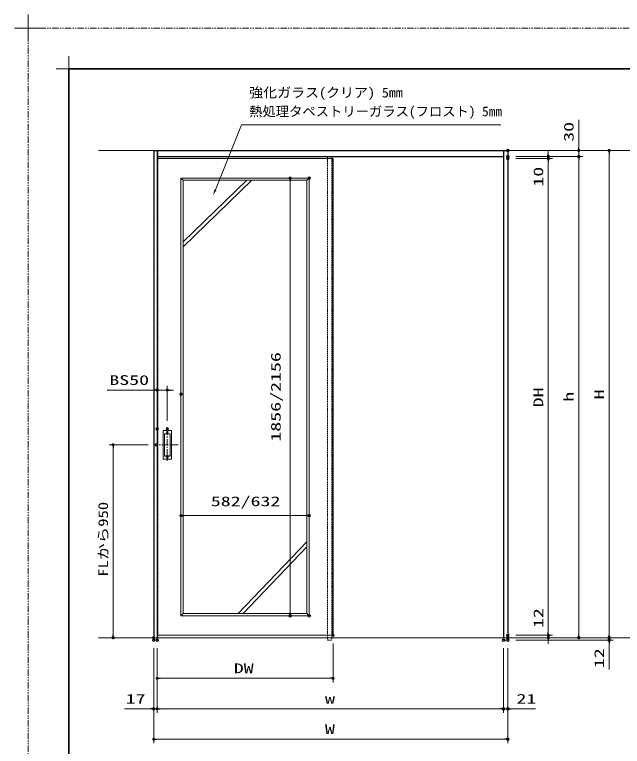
# Model space of a CAD drawing. Units: millimetres, scale not verified. Extents: x -1306 to 1306, y -607 to 607.
# Drawn here: x -1306 to -707, y -114 to 607 of the extents above; entities that cross this region are included whole.
import ezdxf
from ezdxf.enums import TextEntityAlignment as Align

# ---------------------------------------------------------------- set-up
doc = ezdxf.new("R2010")
doc.units = ezdxf.units.MM
doc.header["$LTSCALE"] = 5
doc.header["$PDMODE"] = 32
doc.header["$PDSIZE"] = 2.5
for name, pattern in [('USER1', [2.5, 1.25, -0.25, 0.25, -0.25, 0.25, -0.25]), ('USER2', [0.375, 0.25, -0.125]), ('USER3', [2, 1.25, -0.25, 0.25, -0.25])]:
    doc.linetypes.add(name, pattern=pattern)
for name, color, linetype, lineweight in [('0-1_線(黄)', 2, 'Continuous', 15), ('0-3_陰線', 4, 'USER1', 9), ('0-B_点線(水)', 6, 'USER2', 9), ('0-C_中心線', 3, 'USER3', 9), ('0-D_線(白)', 7, 'Continuous', 30), ('1-0_線(水)', 4, 'Continuous', 9), ('1-1_寸法線', 3, 'Continuous', 13), ('1-4_DEFPOINTS', 7, 'Continuous', 5), ('1-5_0', 3, 'Continuous', 25), ('1-7_図面枠', 7, 'Continuous', 35), ('1-8_一般', 7, 'Continuous', 5)]:
    doc.layers.add(name, color=color, linetype=linetype, lineweight=lineweight)
doc.styles.add('ＭＳ ゴシック', font='')
doc.styles.get('ＭＳ ゴシック').set_extended_font_data('MS Gothic')

# ---------------------------------------------------------------- blocks, each defined once
blk = doc.blocks.new('_DOT')
at = {"layer": '1-5_0'}
blk.add_line((-2.5, 0), (-5, 0), dxfattribs=at)
for points in [[(0, 0), (-2.5, 0), (-2.48, 0.313)], [(0, 0), (-2.48, -0.313), (-2.5, 0)], [(0, 0), (-2.48, 0.313), (-2.421, 0.622)], [(0, 0), (-2.421, -0.622), (-2.48, -0.313)], [(0, 0), (-2.421, 0.622), (-2.324, 0.92)], [(0, 0), (-2.324, -0.92), (-2.421, -0.622)], [(0, 0), (-2.324, 0.92), (-2.191, 1.204)], [(0, 0), (-2.191, -1.204), (-2.324, -0.92)], [(0, 0), (-2.191, 1.204), (-2.023, 1.469)], [(0, 0), (-2.023, -1.469), (-2.191, -1.204)], [(0, 0), (-2.023, 1.469), (-1.822, 1.711)], [(0, 0), (-1.822, -1.711), (-2.023, -1.469)], [(0, 0), (-1.822, 1.711), (-1.594, 1.926)], [(0, 0), (-1.594, -1.926), (-1.822, -1.711)], [(0, 0), (-1.594, 1.926), (-1.34, 2.111)], [(0, 0), (-1.34, -2.111), (-1.594, -1.926)], [(0, 0), (-1.34, 2.111), (-1.064, 2.262)], [(0, 0), (-1.064, -2.262), (-1.34, -2.111)], [(0, 0), (-1.064, 2.262), (-0.773, 2.378)], [(0, 0), (-0.773, -2.378), (-1.064, -2.262)], [(0, 0), (-0.773, 2.378), (-0.468, 2.456)], [(0, 0), (-0.468, -2.456), (-0.773, -2.378)], [(0, 0), (-0.468, 2.456), (-0.157, 2.495)], [(0, 0), (-0.157, -2.495), (-0.468, -2.456)], [(0, 0), (-0.157, 2.495), (0.157, 2.495)], [(0, 0), (0.157, -2.495), (-0.157, -2.495)], [(0, 0), (0.157, 2.495), (0.468, 2.456)], [(0, 0), (0.468, 2.456), (0.773, 2.378)], [(0, 0), (0.773, 2.378), (1.064, 2.262)], [(0, 0), (1.064, 2.262), (1.34, 2.111)], [(0, 0), (1.34, 2.111), (1.594, 1.926)], [(0, 0), (1.594, 1.926), (1.822, 1.711)], [(0, 0), (1.822, 1.711), (2.023, 1.469)], [(0, 0), (2.023, 1.469), (2.191, 1.204)], [(0, 0), (2.191, 1.204), (2.324, 0.92)], [(0, 0), (2.324, 0.92), (2.421, 0.622)], [(0, 0), (2.421, 0.622), (2.48, 0.313)], [(0, 0), (2.48, 0.313), (2.5, 0)], [(0, 0), (0.468, -2.456), (0.157, -2.495)], [(0, 0), (0.773, -2.378), (0.468, -2.456)], [(0, 0), (1.064, -2.262), (0.773, -2.378)], [(0, 0), (1.34, -2.111), (1.064, -2.262)], [(0, 0), (1.594, -1.926), (1.34, -2.111)], [(0, 0), (1.822, -1.711), (1.594, -1.926)], [(0, 0), (2.023, -1.469), (1.822, -1.711)], [(0, 0), (2.191, -1.204), (2.023, -1.469)], [(0, 0), (2.324, -0.92), (2.191, -1.204)], [(0, 0), (2.421, -0.622), (2.324, -0.92)], [(0, 0), (2.48, -0.313), (2.421, -0.622)], [(0, 0), (2.5, 0), (2.48, -0.313)]]:
    blk.add_solid(points, dxfattribs=at)
blk = doc.blocks.new('グループ-13-1')
at = {"layer": '1-8_一般'}
for p, q in [((62041.6, -14029.5), (62041.6, -13365.5)), ((61709.6, -13697.5), (62373.6, -13697.5))]:
    blk.add_line(p, q, dxfattribs=at)

msp = doc.modelspace()

# ---------------------------------------------------------------- linework, layer by layer
at = {"layer": '0-1_線(黄)'}
for p, q in [((-1223.578, 473.448), (-298.827, 473.448)), ((-1223.578, -6.552), (-298.827, -6.552))]:
    msp.add_line(p, q, dxfattribs=at)
at = {"layer": '0-3_陰線'}
for p in [(387.036, 594), (-1292.964, -594)]:
    msp.add_line(p, (-1292.964, 594), dxfattribs=at)
at = {"layer": '0-B_点線(水)', "color": 4}
for p, q in [((-1164.94, -6.552), (-1164.94, 473.448)), ((-997.74, -6.552), (-997.74, 467.448)), ((-993.54, -6.552), (-993.54, 467.448)), ((-1165.74, -6.552), (-1165.74, -8.952)), ((-1164.94, -6.552), (-1164.94, -8.952)), ((-993.54, -6.552), (-993.54, -8.952)), ((-824.34, -8.952), (-824.34, -6.552)), ((-820.14, -6.552), (-820.14, -8.952)), ((-824.34, -8.952), (-820.14, -8.952))]:
    msp.add_line(p, q, dxfattribs=at)
for points in [[(-1169.14, -6.552), (-1169.14, -8.952), (-1164.94, -8.952)], [(-997.74, -6.552), (-997.74, -8.952), (-993.54, -8.952)]]:
    msp.add_lwpolyline(points, dxfattribs=at)
at = {"layer": '0-C_中心線'}
for p, q in [((-1155.74, 199.159), (-1155.74, 167.737)), ((-1144.878, 183.448), (-1166.602, 183.448))]:
    msp.add_line(p, q, dxfattribs=at)
at = {"layer": '0-D_線(白)'}
for p, q in [((-1169.14, 473.448), (-1169.14, -6.552)), ((-1169.14, 473.448), (-820.14, 473.448)), ((-1165.74, 473.448), (-1165.74, -6.552)), ((-824.34, 473.448), (-824.34, -6.552)), ((-820.14, 473.448), (-820.14, -6.552)), ((-1165.74, 467.448), (-824.34, 467.448)), ((-992.34, -4.152), (-992.34, 465.448))]:
    msp.add_line(p, q, dxfattribs=at)
at = {"layer": '1-0_線(水)'}
for p, q in [((-992.34, 465.448), (-1165.74, 465.448)), ((-1077.404, 444.048), (-1140.04, 383.612)), ((-1072.404, 444.048), (-1140.04, 378.612)), ((-1018.04, 88.055), (-1086.029, 17.248)), ((-1018.04, 83.01), (-1081.029, 17.248)), ((-1165.74, -4.152), (-992.34, -4.152))]:
    msp.add_line(p, q, dxfattribs=at)
at = {"layer": '1-1_寸法線'}
for p, q in [((-750.14, 476.448), (-750.14, 503.638)), ((-812.14, 473.448), (-746.14, 473.448)), ((-812.14, 473.448), (-716.14, 473.448)), ((-780.14, 470.448), (-780.14, 473.448)), ((-750.14, 467.448), (-750.14, 473.448)), ((-720.14, 470.448), (-720.14, -3.552)), ((-812.14, 467.448), (-746.14, 467.448)), ((-812.14, 467.448), (-746.14, 467.448)), ((-812.14, 467.448), (-776.14, 467.448)), ((-812.14, 465.448), (-776.14, 465.448)), ((-812.14, 465.448), (-776.14, 465.448)), ((-780.14, 467.448), (-780.14, 465.448)), ((-780.14, 462.448), (-780.14, -1.152)), ((-780.14, 462.448), (-780.14, 436.686)), ((-750.14, 464.448), (-750.14, 461.448)), ((-750.14, 464.448), (-750.14, -3.552)), ((-1140.04, 444.048), (-1142.24, 446.248)), ((-1023.84, 446.248), (-1038.657, 446.248)), ((-1034.657, 443.248), (-1034.657, 18.048)), ((-1018.04, 444.048), (-1015.84, 446.248)), ((-1165.74, 207.159), (-1165.74, 241.448)), ((-1155.74, 207.159), (-1155.74, 241.448)), ((-1168.74, 237.448), (-1214.978, 237.448)), ((-1155.74, 237.448), (-1165.74, 237.448)), ((-1152.74, 237.448), (-1149.74, 237.448)), ((-1142.24, 225.448), (-1142.24, 109.712)), ((-1159.84, 169.848), (-1159.84, 197.048)), ((-1159.44, 197.448), (-1152.04, 197.448)), ((-1151.64, 197.048), (-1151.64, 169.848)), ((-1158.64, 172.848), (-1158.64, 194.048)), ((-1158.54, 172.948), (-1158.54, 193.948)), ((-1158.24, 194.448), (-1153.24, 194.448)), ((-1158.14, 194.348), (-1153.34, 194.348)), ((-1152.94, 193.948), (-1152.94, 172.948)), ((-1152.84, 194.048), (-1152.84, 172.848)), ((-1174.602, 183.448), (-1213.14, 183.448)), ((-1209.14, 180.448), (-1209.14, -3.552)), ((-1152.04, 169.448), (-1159.44, 169.448)), ((-1153.24, 172.448), (-1158.24, 172.448)), ((-1153.34, 172.548), (-1158.14, 172.548)), ((-1015.84, 23.048), (-1015.84, 117.712)), ((-1139.24, 113.712), (-1018.84, 113.712)), ((-780.14, -1.152), (-780.14, 24.61)), ((-1023.84, 15.048), (-1038.657, 15.048)), ((-1018.04, 17.248), (-1015.84, 15.048)), ((-1177.14, -6.552), (-1213.14, -6.552)), ((-812.14, -4.152), (-776.14, -4.152)), ((-812.14, -4.152), (-776.14, -4.152)), ((-812.14, -6.552), (-746.14, -6.552)), ((-812.14, -6.552), (-716.14, -6.552)), ((-812.14, -6.552), (-716.14, -6.552)), ((-812.14, -6.552), (-776.14, -6.552)), ((-780.14, -6.552), (-780.14, -4.152)), ((-720.14, -3.552), (-720.14, -0.552)), ((-720.14, -6.552), (-720.14, -8.952)), ((-992.34, -12.152), (-992.34, -50.552)), ((-812.14, -8.952), (-716.14, -8.952)), ((-780.14, -9.552), (-780.14, -12.552)), ((-720.14, -11.952), (-720.14, -37.714)), ((-1169.14, -16.952), (-1169.14, -110.552)), ((-1169.14, -16.952), (-1169.14, -80.552)), ((-1165.74, -16.952), (-1165.74, -50.552)), ((-1165.74, -16.952), (-1165.74, -80.552)), ((-1165.74, -16.952), (-1165.74, -80.552)), ((-824.34, -16.952), (-824.34, -80.552)), ((-824.34, -16.952), (-824.34, -80.552)), ((-820.14, -16.952), (-820.14, -110.552)), ((-820.14, -16.952), (-820.14, -80.552)), ((-1162.74, -46.552), (-995.34, -46.552)), ((-1172.14, -76.552), (-1197.902, -76.552)), ((-1165.74, -76.552), (-1169.14, -76.552)), ((-1162.74, -76.552), (-827.34, -76.552)), ((-1162.74, -76.552), (-1159.74, -76.552)), ((-827.34, -76.552), (-830.34, -76.552)), ((-824.34, -76.552), (-820.14, -76.552)), ((-817.14, -76.552), (-792.807, -76.552)), ((-1166.14, -106.552), (-823.14, -106.552))]:
    msp.add_line(p, q, dxfattribs=at)
for points in [[(-826.875, 498.565), (-1082.438, 498.565), (-1108.172, 434.838)], [(-1140.04, 17.248), (-1142.24, 15.048), (-1142.19, 15.048)]]:
    msp.add_lwpolyline(points, dxfattribs=at)
for points in [[(-1142.24, 446.248), (-1142.24, 15.048), (-1015.84, 15.048), (-1015.84, 446.248)], [(-1140.04, 444.048), (-1018.04, 444.048), (-1018.04, 17.248), (-1140.04, 17.248)]]:
    msp.add_lwpolyline(points, close=True, dxfattribs=at)
for centre in [(-1155.74, 195.848), (-1155.74, 171.048)]:
    msp.add_circle(centre, 0.8, dxfattribs=at)
for centre, start, end in [((-1159.44, 197.048), 90, 180), ((-1152.04, 197.048), 0, 90), ((-1158.24, 194.048), 90, 180), ((-1158.14, 193.948), 90, 180), ((-1153.34, 193.948), 0, 90), ((-1153.24, 194.048), 0, 90), ((-1159.44, 169.848), 180, 270), ((-1158.24, 172.848), 180, 270), ((-1158.14, 172.948), 180, 270), ((-1153.34, 172.948), 270, 0), ((-1153.24, 172.848), 270, 0), ((-1152.04, 169.848), 270, 0)]:
    msp.add_arc(centre, 0.4, start, end, dxfattribs=at)
msp.add_solid([(-1110.847, 429.467), (-1109.105, 435.303), (-1107.239, 434.374)], dxfattribs=at)
at = {"layer": '1-4_DEFPOINTS'}
for p, q in [((-1252.964, 541.55), (-1252.964, 566.45)), ((-1265.414, 554), (-1240.514, 554))]:
    msp.add_line(p, q, dxfattribs=at)
for p in [(-820.14, 473.448), (-820.14, 467.448), (-780.14, 467.448), (-750.14, 467.448), (-820.14, 465.448), (-1015.84, 446.248), (-1165.74, 237.448), (-1142.24, 233.448), (-1165.74, 199.159), (-1155.74, 199.159), (-1166.602, 183.448), (-1015.84, 113.712), (-1034.657, 15.048), (-1015.84, 15.048), (-1015.84, 15.048), (-1209.14, -6.552), (-1169.14, -6.552), (-992.34, -4.152), (-820.14, -4.152), (-820.14, -6.552), (-780.14, -4.152), (-780.14, -6.552), (-750.14, -6.552), (-720.14, -6.552), (-1169.14, -8.952), (-1165.74, -8.952), (-824.34, -8.952), (-820.14, -8.952), (-820.14, -8.952), (-720.14, -8.952), (-992.34, -46.552), (-1169.14, -76.552), (-824.34, -76.552), (-820.14, -76.552), (-820.14, -106.552)]:
    msp.add_point(p, dxfattribs=at)
at = {"layer": '1-7_図面枠'}
msp.add_lwpolyline([(-1252.964, -554), (347.036, -554), (347.036, 554), (-1252.964, 554)], close=True, dxfattribs=at)

# ---------------------------------------------------------------- block references
at = {"layer": '0-3_陰線', "xscale": 0.04, "yscale": 0.04}
msp.add_blockref('グループ-13-1', (-3774.629, 1141.9), dxfattribs=at)
at = {"layer": '1-1_寸法線', "xscale": 0.6, "yscale": 0.6}
for p, rotation in [((-750.14, 473.448), 270), ((-780.14, 467.448), 270), ((-750.14, 467.448), 90), ((-750.14, 467.448), 90), ((-720.14, 473.448), 90), ((-780.14, 465.448), 90), ((-780.14, 465.448), 90), ((-1034.657, 446.248), 90), ((-1155.74, 237.448), 180), ((-1209.14, 183.448), 90), ((-1142.24, 113.712), 180), ((-1034.657, 15.048), 270), ((-1209.14, -6.552), 270), ((-780.14, -4.152), 270), ((-780.14, -4.152), 270), ((-780.14, -6.552), 90), ((-750.14, -6.552), 270), ((-720.14, -6.552), 270), ((-720.14, -6.552), 270), ((-720.14, -8.952), 90), ((-1165.74, -46.552), 180), ((-1165.74, -76.552), 180), ((-1165.74, -76.552), 180), ((-820.14, -76.552), 180), ((-1169.14, -106.552), 180)]:
    msp.add_blockref('_DOT', p, dxfattribs=dict(at, rotation=rotation))
for p in [(-1165.74, 237.448), (-1015.84, 113.712), (-992.34, -46.552), (-1169.14, -76.552), (-824.34, -76.552), (-824.34, -76.552), (-820.14, -106.552)]:
    msp.add_blockref('_DOT', p, dxfattribs=at)

# ---------------------------------------------------------------- texts
at = {"layer": '1-1_寸法線', "style": 'ＭＳ ゴシック'}
for s, height, width, p in [('強化ガラス(クリア) 5mm', 9.621, 1.05, (-1075.038, 522.815)), ('BS50', 9.604, 1.5, (-1212.883, 239.597)), ('582/632', 9.604, 1.5, (-1112.85, 120.147)), ('DW', 9.604, 1.5, (-1090.231, -44.403)), ('17', 9.604, 1.5, (-1196.759, -74.403)), ('w', 9.604, 1.5, (-1000.278, -74.403)), ('21', 9.604, 1.5, (-811.569, -74.403)), ('W', 9.604, 1.5, (-1000.354, -104.403))]:
    msp.add_text(s, height=height, dxfattribs=dict(at, width=width)).set_placement(p, align=Align.BOTTOM_LEFT)
msp.add_text('熱処理タペストリーガラス(フロスト) 5mm', height=9.621, dxfattribs=at).set_placement((-1075.038, 504.243), align=Align.BOTTOM_LEFT)
for s, height, width, p in [('30', 9.604, 1.5, (-752.29, 482.019)), ('10', 9.604, 1.5, (-782.29, 437.829)), ('1856/2156', 9.604, 1.5, (-1041.093, 186.6)), ('DH', 9.604, 1.5, (-782.29, 220.41)), ('h', 9.604, 1.5, (-752.29, 225.924)), ('H', 9.604, 1.5, (-722.29, 228.21)), ('FLから950', 9.621, 1.25, (-1211.29, 53.591)), ('12', 9.604, 1.5, (-782.29, 2.991)), ('12', 9.604, 1.5, (-722.29, -36.571))]:
    msp.add_text(s, height=height, rotation=90, dxfattribs=dict(at, width=width)).set_placement(p, align=Align.BOTTOM_LEFT)

doc.saveas('drawing.dxf')
